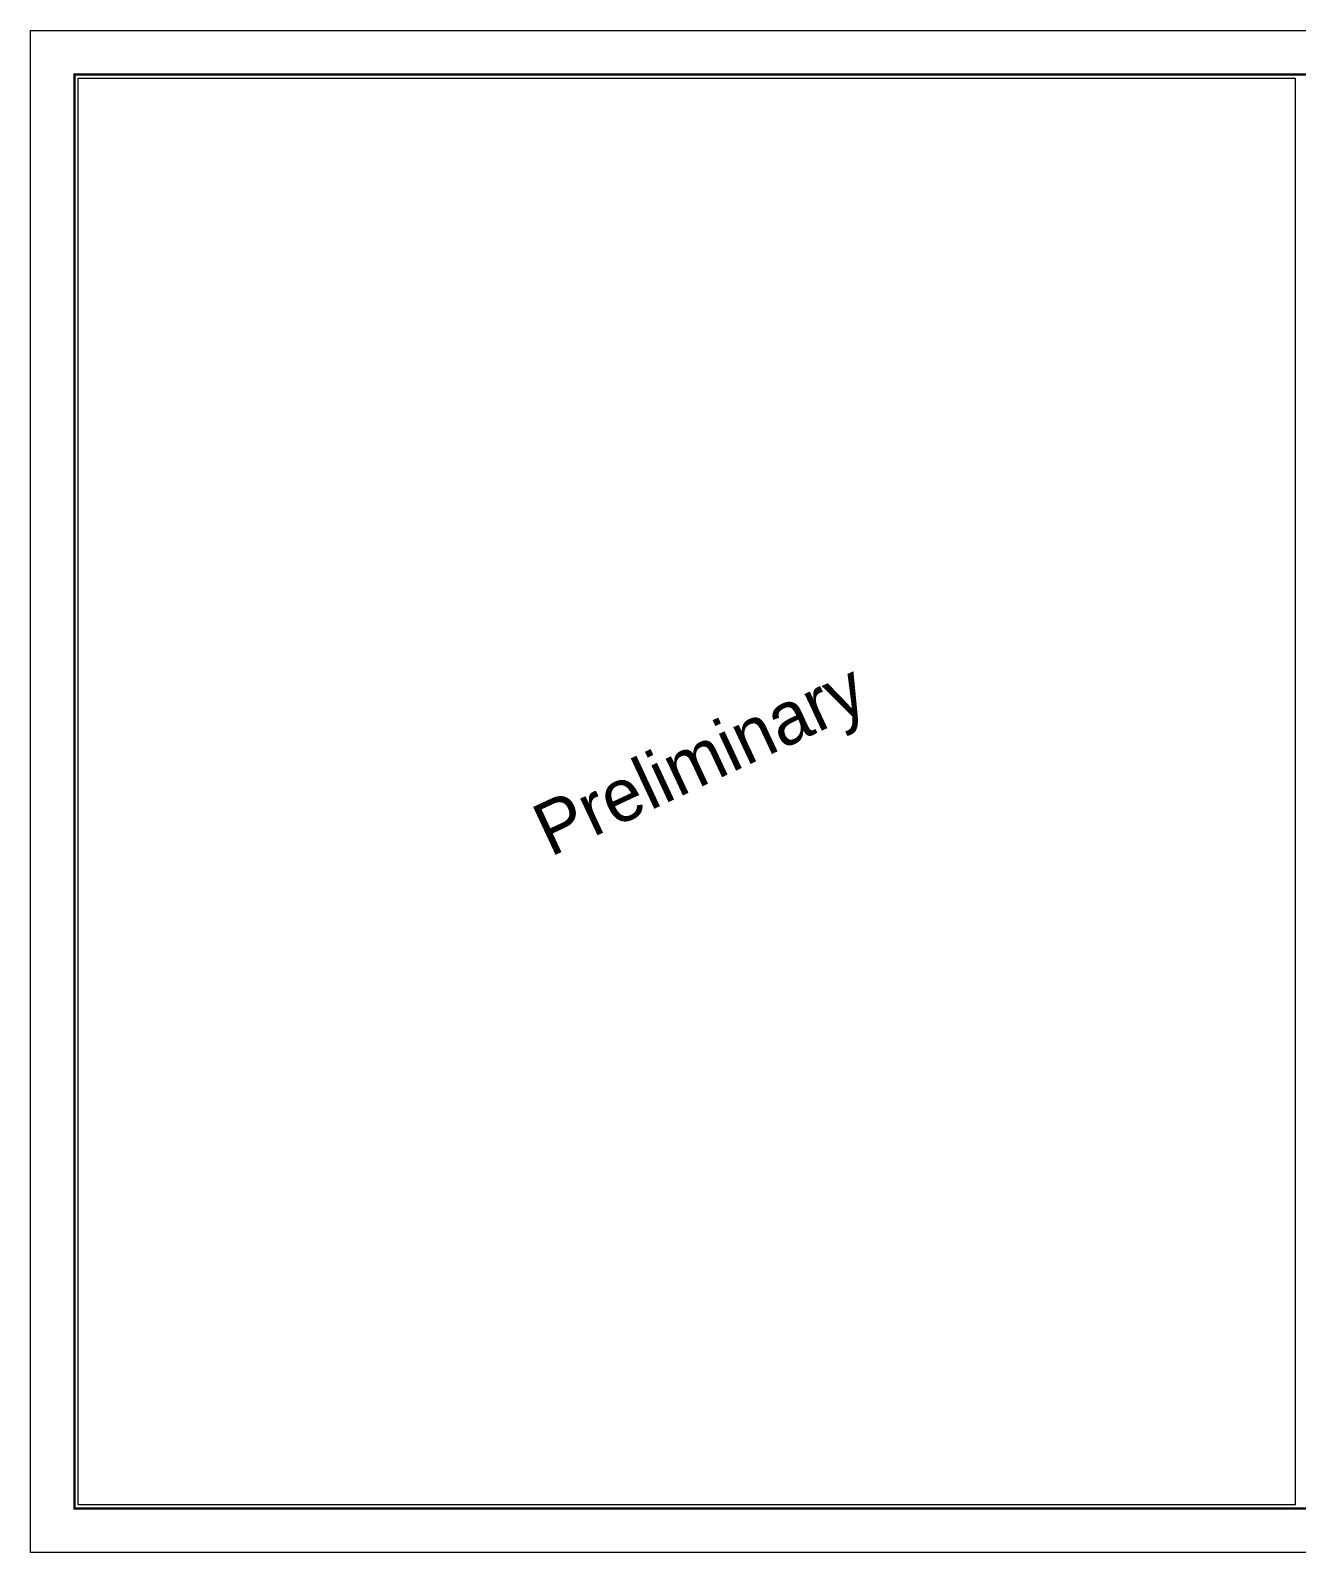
# Paper-space layout 'WellPlan' of a CAD drawing. Extents: x -547 to 11411, y -485 to 420.
# Drawn here: x -547.5 to -188.3, y -12.5 to 419.5 of the extents above; entities that cross this region are included whole.
import ezdxf
from ezdxf.enums import TextEntityAlignment as Align

# ---------------------------------------------------------------- set-up
doc = ezdxf.new("R2010")
doc.units = 0
doc.layers.add('Dwg_NoPrint', color=2, linetype='Continuous', lineweight=15, plot=False)
doc.layers.add('Dwg_Viewport', color=2, linetype='Continuous', lineweight=15, plot=False)
doc.layers.add('Dwg_Title', color=7, linetype='Continuous', lineweight=13)
doc.layers.add('Txt_Title', color=7, linetype='Continuous', lineweight=15)
doc.styles.add('RomC_I', font='romai___.ttf')

# ---------------------------------------------------------------- blocks, each defined once
blk = doc.blocks.new('Border_17x22L')
at = {"layer": 'Dwg_NoPrint', "flags": 128}
blk.add_lwpolyline([(12.5, -12.5), (-547.5, -12.5), (-547.5, 419.5), (12.5, 419.5)], close=True, dxfattribs=at)
at = {"layer": 'Dwg_Title', "const_width": 0.6, "flags": 128}
blk.add_lwpolyline([(0, 0), (-535, 0), (-535, 407), (0, 407)], close=True, dxfattribs=at)
blk = doc.blocks.new('TtlBlk_WellPlan')
at = {"layer": 'Dwg_NoPrint'}
blk.add_lwpolyline([(-534, 406), (-188.64, 406), (-188.64, 1), (-534, 1)], close=True, dxfattribs=at)
at = {"layer": 'Dwg_Title', "lineweight": 30, "flags": 104}
blk.add_attdef('Txt_Notes', text='', height=2.25, dxfattribs=at).set_placement((-186.15, 375.85), align=Align.TOP_LEFT)

psp = doc.layouts.new('WellPlan')

# ---------------------------------------------------------------- linework, layer by layer
at = {"layer": 'Dwg_Viewport'}
psp.add_lwpolyline([(-534, 406), (-188.64, 406), (-188.64, 1), (-534, 1)], close=True, dxfattribs=at)

# ---------------------------------------------------------------- block references
at = {"layer": 'Dwg_Title'}
for name in ['Border_17x22L', 'TtlBlk_WellPlan']:
    psp.add_blockref(name, (0, 0), dxfattribs=at)

# ---------------------------------------------------------------- texts
at = {"layer": 'Txt_Title', "color": 253, "insert": (-356.78, 210.77), "char_height": 15, "attachment_point": 5, "rotation": 25, "style": 'RomC_I'}
psp.add_mtext('Preliminary', dxfattribs=at)

doc.saveas('drawing.dxf')
